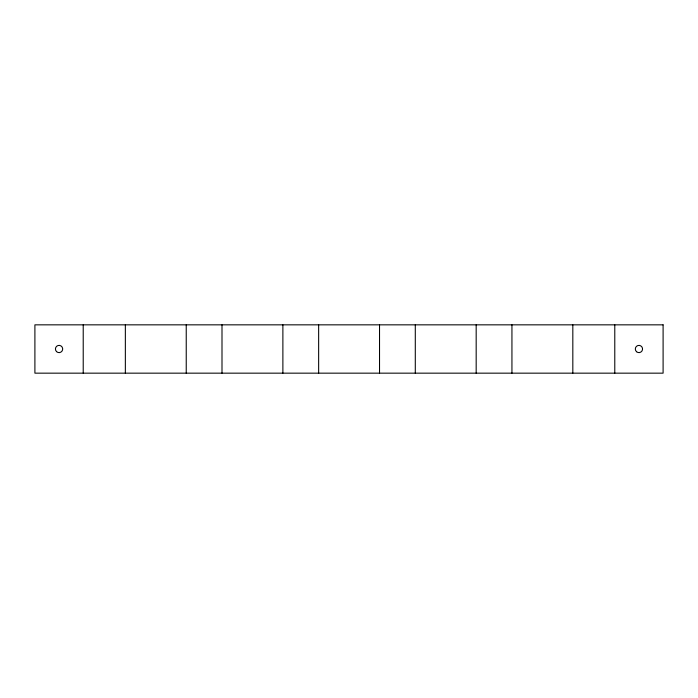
<?xml version="1.0" encoding="UTF-8"?>
<svg xmlns="http://www.w3.org/2000/svg" width="698" height="698" viewBox="0 0 698 698"><rect width="100%" height="100%" fill="white"/><g stroke="black" fill="none" stroke-linecap="round" stroke-linejoin="round"><path stroke-width="1.05" d="M614.781 324.84L614.781 373.16M572.822 324.84L572.822 373.16M511.939 324.84L511.939 373.16M476.176 324.84L476.176 373.16M415.293 324.84L415.293 373.16M379.529 324.84L379.529 373.16M318.646 324.84L318.646 373.16M282.882 324.84L282.882 373.16M221.999 324.84L221.999 373.16M186.235 324.84L186.235 373.16M125.352 324.84L125.352 373.16M83.219 324.84L83.219 373.16M663.1 324.84L34.9 324.84L34.9 373.16L663.1 373.16L663.1 324.84M56.555 351.618A3.621 3.621 0 0 0 62.584 349.864A3.621 3.621 0 0 0 58.047 345.519A3.621 3.621 0 0 0 56.555 351.618M636.55 351.722A3.621 3.621 0 0 0 642.492 349.707A3.621 3.621 0 0 0 637.78 345.571A3.621 3.621 0 0 0 636.55 351.722"/></g></svg>
